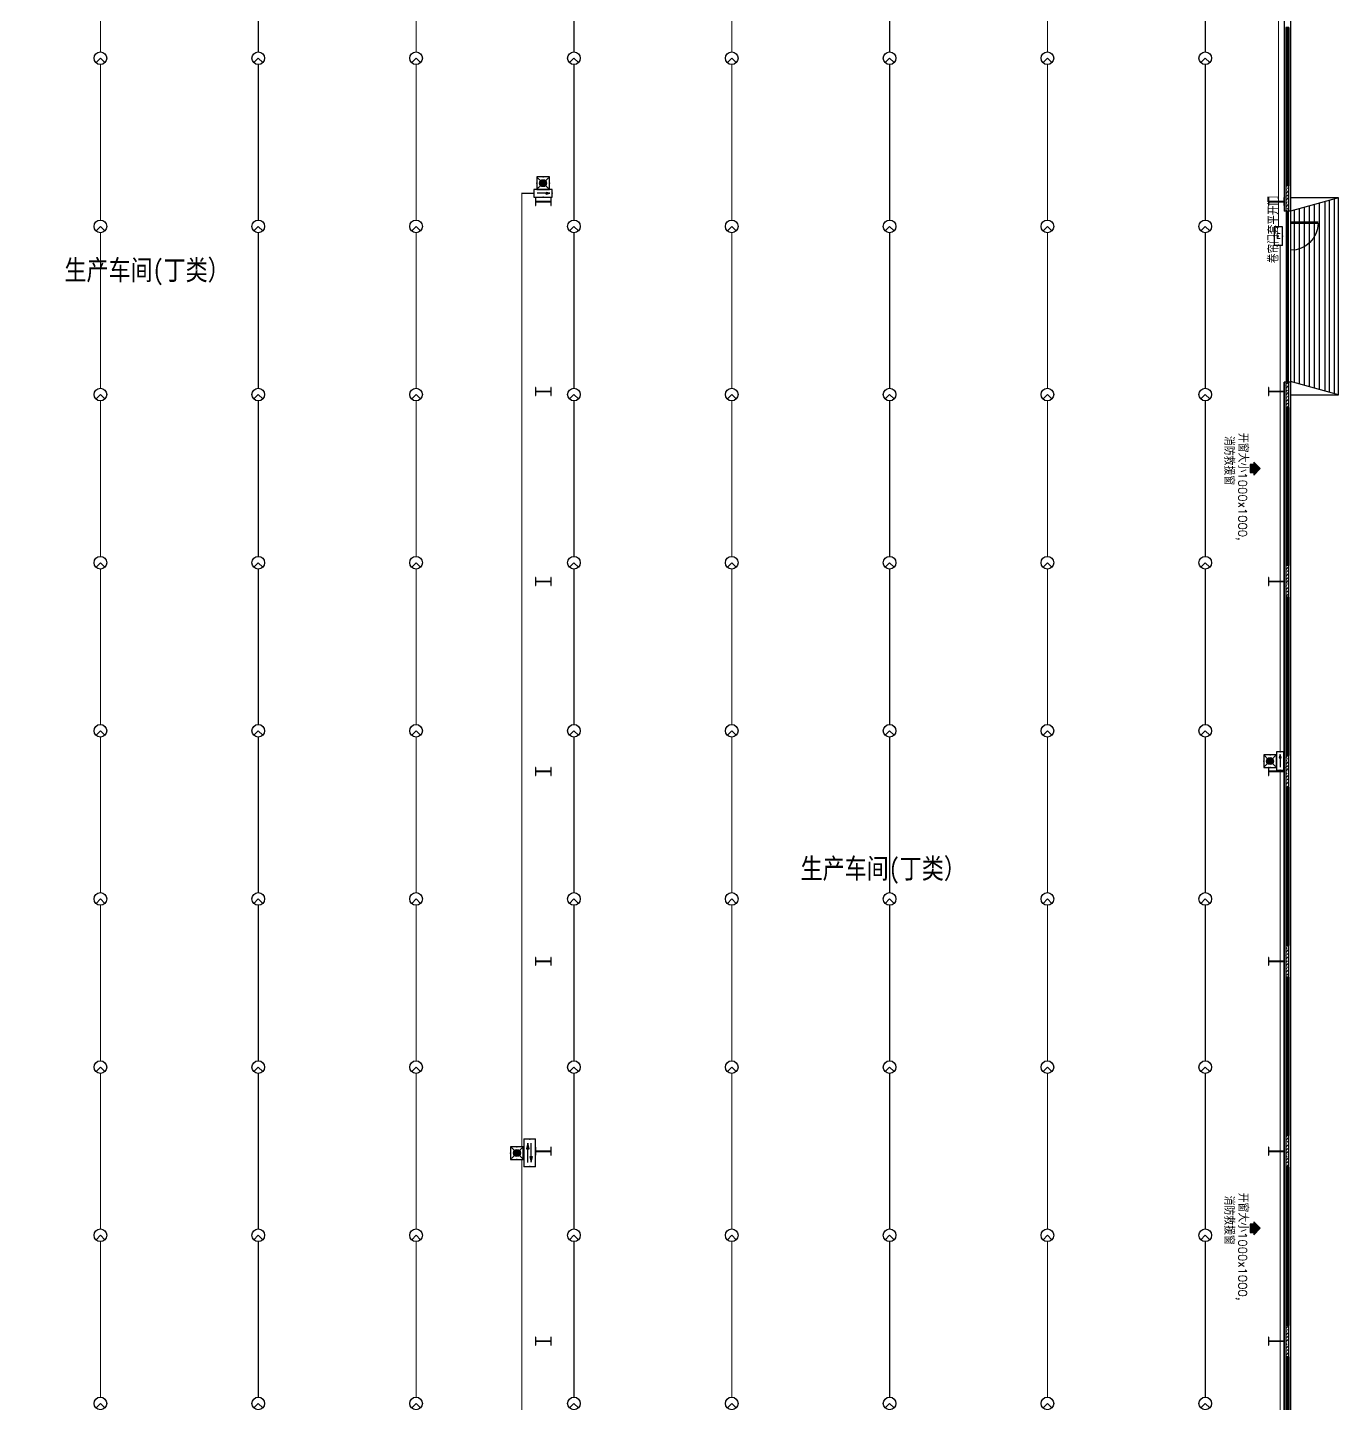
# Model space of a CAD drawing. Extents: x 7651907 to 8255021, y -2490714 to -1144618.
# Drawn here: x 7886194 to 7927597, y -1507140 to -1463671 of the extents above; entities that cross this region are included whole.
import ezdxf
from ezdxf.enums import TextEntityAlignment as Align

# ---------------------------------------------------------------- set-up
doc = ezdxf.new("R2010")
doc.units = 0
doc.header["$LTSCALE"] = 1000
doc.linetypes.add('DASH', pattern=[0.35, 0.25, -0.1])
doc.layers.get('0').update_dxf_attribs({"linetype": 'CONTINUOUS'})
for name, color, linetype in [('001-墙体', 30, 'CONTINUOUS'), ('001-文字', 11, 'CONTINUOUS'), ('EQUIP-照明', 3, 'CONTINUOUS'), ('M_Prof', 2, 'CONTINUOUS'), ('PUB_HATCH', 8, 'CONTINUOUS'), ('PUB_TEXT', 7, 'CONTINUOUS'), ('STAIR', 2, 'CONTINUOUS'), ('WINDOW', 4, 'CONTINUOUS'), ('WINDOW_TEXT', 7, 'CONTINUOUS'), ('WIRE-应急', 5, 'DASH'), ('WIRE-照明', 1, 'CONTINUOUS'), ('墙线', 2, 'CONTINUOUS')]:
    doc.layers.add(name, color=color, linetype=linetype)
doc.styles.add('_TCH_LABEL', font='COMPLEX', dxfattribs={"bigfont": 'GBCBIG'})
doc.styles.add('_TCH_WINDOW', font='SIMPLEX', dxfattribs={"height": 3.5, "bigfont": 'GBCBIG'})
doc.styles.add('_TEL_DIM', font='SIMPLEX', dxfattribs={"width": 0.8, "height": 3.5, "bigfont": 'HZTXT'})
doc.styles.get("Standard").update_dxf_attribs({"font": 'txt.shx', "width": 0.7, "bigfont": 'TSSDCHN.shx'})
doc.styles.add('宋体', font='', dxfattribs={"width": 0.8})
doc.styles.get('宋体').set_extended_font_data('SimSun')
pattern_1 = [(45, (0, 53.85), (-106.06606, 106.06606), []), (45, (52.16, 0), (-106.06606, 106.06606), [59.21055, -33.8346])]

# ---------------------------------------------------------------- blocks, each defined once
blk = doc.blocks.new('sgdgsgsg')
at = {"layer": 'M_Prof'}
for points in [[(8034296, -909026), (8034296, -909276), (8034308, -909276), (8034308, -909154), (8034784, -909154), (8034784, -909276), (8034796, -909276), (8034796, -909026), (8034784, -909026), (8034784, -909148), (8034308, -909148), (8034308, -909026)], [(8057446, -909026), (8057446, -909276), (8057458, -909276), (8057458, -909154), (8057934, -909154), (8057934, -909276), (8057946, -909276), (8057946, -909026), (8057934, -909026), (8057934, -909148), (8057458, -909148), (8057458, -909026)], [(8034296, -915026), (8034296, -915276), (8034308, -915276), (8034308, -915154), (8034784, -915154), (8034784, -915276), (8034796, -915276), (8034796, -915026), (8034784, -915026), (8034784, -915148), (8034308, -915148), (8034308, -915026)], [(8057446, -915026), (8057446, -915276), (8057458, -915276), (8057458, -915154), (8057934, -915154), (8057934, -915276), (8057946, -915276), (8057946, -915026), (8057934, -915026), (8057934, -915148), (8057458, -915148), (8057458, -915026)], [(8034296, -921026), (8034296, -921276), (8034308, -921276), (8034308, -921154), (8034784, -921154), (8034784, -921276), (8034796, -921276), (8034796, -921026), (8034784, -921026), (8034784, -921148), (8034308, -921148), (8034308, -921026)], [(8057446, -921026), (8057446, -921276), (8057458, -921276), (8057458, -921154), (8057934, -921154), (8057934, -921276), (8057946, -921276), (8057946, -921026), (8057934, -921026), (8057934, -921148), (8057458, -921148), (8057458, -921026)], [(8034296, -927026), (8034296, -927276), (8034308, -927276), (8034308, -927154), (8034784, -927154), (8034784, -927276), (8034796, -927276), (8034796, -927026), (8034784, -927026), (8034784, -927148), (8034308, -927148), (8034308, -927026)], [(8057446, -927026), (8057446, -927276), (8057458, -927276), (8057458, -927154), (8057934, -927154), (8057934, -927276), (8057946, -927276), (8057946, -927026), (8057934, -927026), (8057934, -927148), (8057458, -927148), (8057458, -927026)], [(8034296, -933026), (8034296, -933276), (8034308, -933276), (8034308, -933154), (8034784, -933154), (8034784, -933276), (8034796, -933276), (8034796, -933026), (8034784, -933026), (8034784, -933148), (8034308, -933148), (8034308, -933026)], [(8057446, -933026), (8057446, -933276), (8057458, -933276), (8057458, -933154), (8057934, -933154), (8057934, -933276), (8057946, -933276), (8057946, -933026), (8057934, -933026), (8057934, -933148), (8057458, -933148), (8057458, -933026)], [(8034296, -939026), (8034296, -939276), (8034308, -939276), (8034308, -939154), (8034784, -939154), (8034784, -939276), (8034796, -939276), (8034796, -939026), (8034784, -939026), (8034784, -939148), (8034308, -939148), (8034308, -939026)], [(8057446, -939026), (8057446, -939276), (8057458, -939276), (8057458, -939154), (8057934, -939154), (8057934, -939276), (8057946, -939276), (8057946, -939026), (8057934, -939026), (8057934, -939148), (8057458, -939148), (8057458, -939026)], [(8034296, -945026), (8034296, -945276), (8034308, -945276), (8034308, -945154), (8034784, -945154), (8034784, -945276), (8034796, -945276), (8034796, -945026), (8034784, -945026), (8034784, -945148), (8034308, -945148), (8034308, -945026)], [(8057446, -945026), (8057446, -945276), (8057458, -945276), (8057458, -945154), (8057934, -945154), (8057934, -945276), (8057946, -945276), (8057946, -945026), (8057934, -945026), (8057934, -945148), (8057458, -945148), (8057458, -945026)]]:
    blk.add_lwpolyline(points, close=True, dxfattribs=at)
blk = doc.blocks.new('5181895')
h = blk.add_hatch(color=13)
h.dxf.hatch_style = 1
h.paths.add_polyline_path([(-1101987, -147875), (-1102144, -148033), (-1102087, -148033), (-1102087, -148123), (-1101887, -148123), (-1101887, -148033), (-1101829, -148033)])
at = {"color": 13}
blk.add_lwpolyline([(-1101987, -147875), (-1102144, -148033), (-1102087, -148033), (-1102087, -148123), (-1101887, -148123), (-1101887, -148033), (-1101829, -148033), (-1101987, -147875)], close=True, dxfattribs=at)
blk = doc.blocks.new('$DorLib2D$00000213')
at = {"color": 0, "linetype": 'DASH', "const_width": 0.02}
blk.add_lwpolyline([(0.5, 0), (-0.5, 0)], dxfattribs=at)
blk = doc.blocks.new('$TCHSYS$WIN2D')
for p, q in [((-0.5, 0.5), (0.5, 0.5)), ((-0.5, 0.5), (-0.5, -0.5)), ((0.5, 0.5), (0.5, -0.5)), ((0.5, 0.1667), (-0.5, 0.1667)), ((0.5, -0.1667), (-0.5, -0.1667)), ((-0.5, -0.5), (0.5, -0.5))]:
    blk.add_line(p, q)
blk = doc.blocks.new('A$C0DF00DDE')
at = {"layer": 'PUB_HATCH'}
h = blk.add_hatch(dxfattribs=at)
h.set_pattern_fill('天然石材', color=256, scale=30, style=0)
h.set_pattern_definition(pattern_1)
h.paths.add_polyline_path([(77950, 81100), (77950, 80299.9), (78050, 80299.9), (78050, 81100)])
h = blk.add_hatch(dxfattribs=at)
h.set_pattern_fill('天然石材', color=256, scale=30, style=0)
h.set_pattern_definition(pattern_1)
h.paths.add_polyline_path([(77950, 74900), (77950, 74100), (78050, 74100), (78050, 74900)])
h = blk.add_hatch(dxfattribs=at)
h.set_pattern_fill('天然石材', color=256, scale=30, style=0)
h.set_pattern_definition(pattern_1)
h.paths.add_polyline_path([(77950, 69100), (77950, 68100), (78050, 68100), (78050, 69100)])
h = blk.add_hatch(dxfattribs=at)
h.set_pattern_fill('天然石材', color=256, scale=30, style=0)
h.set_pattern_definition(pattern_1)
h.paths.add_polyline_path([(77950, 63100), (77950, 62100), (78050, 62100), (78050, 63100)])
h = blk.add_hatch(dxfattribs=at)
h.set_pattern_fill('天然石材', color=256, scale=30, style=0)
h.set_pattern_definition(pattern_1)
h.paths.add_polyline_path([(77950, 57100), (77950, 56100), (78050, 56100), (78050, 57100)])
h = blk.add_hatch(dxfattribs=at)
h.set_pattern_fill('天然石材', color=256, scale=30, style=0)
h.set_pattern_definition(pattern_1)
h.paths.add_polyline_path([(77950, 51100), (77950, 50100), (78050, 50100), (78050, 51100)])
h = blk.add_hatch(dxfattribs=at)
h.set_pattern_fill('天然石材', color=256, scale=30, style=0)
h.set_pattern_definition(pattern_1)
h.paths.add_polyline_path([(77950, 45100), (77950, 44100), (78050, 44100), (78050, 45100)])
at = {"layer": '001-墙体', "color": 54}
for p, q in [((77950, 81100), (77950, 80299.9)), ((78050, 81100), (77950, 81100)), ((78050, 80299.9), (78050, 81100)), ((77950, 80299.9), (78050, 80299.9)), ((77950, 74900), (77950, 74100)), ((78050, 74900), (77950, 74900)), ((78050, 74100), (78050, 74900)), ((77950, 74100), (78050, 74100)), ((77950, 69100), (77950, 68100)), ((78050, 69100), (77950, 69100)), ((78050, 68100), (78050, 69100)), ((77950, 68100), (78050, 68100)), ((77950, 63100), (77950, 62100)), ((78050, 63100), (77950, 63100)), ((78050, 62100), (78050, 63100)), ((77950, 62100), (78050, 62100)), ((77950, 57100), (77950, 56100)), ((78050, 57100), (77950, 57100)), ((78050, 56100), (78050, 57100)), ((77950, 56100), (78050, 56100)), ((77950, 51100), (77950, 50100)), ((78050, 51100), (77950, 51100)), ((78050, 50100), (78050, 51100)), ((77950, 50100), (78050, 50100)), ((77950, 45100), (77950, 44100)), ((78050, 45100), (77950, 45100)), ((78050, 44100), (78050, 45100)), ((77950, 44100), (78050, 44100))]:
    blk.add_line(p, q, dxfattribs=at)
at = {"layer": '001-墙体'}
blk.add_line((78100, 80299.9), (77900, 80299.9), dxfattribs=at)
blk.add_lwpolyline([(7900, 93300), (78100, 93300), (78100, 7900), (7900, 7900)], close=True, dxfattribs=at)
for points in [[(8100, 80299.9), (8100, 93100), (77900, 93100), (77900, 80299.9)], [(78100, 80299.9), (77900, 80299.9)], [(77900, 74900), (77900, 26299.9)], [(77900, 26299.9), (77900, 74900)], [(77900, 26299.9), (77900, 74900)], [(78100, 74900), (77900, 74900)]]:
    blk.add_lwpolyline(points, dxfattribs=at)
at = {"layer": 'STAIR', "color": 252}
for p, q in [((78541.2, 74797.6), (78541.2, 80433.4)), ((78700, 74753.6), (78700, 80476.3)), ((78858.7, 74709.5), (78858.7, 80519.2)), ((79017.5, 74665.5), (79017.5, 80562.1)), ((79190.2, 74617.6), (79190.2, 80605.1)), ((79334.7, 74577.5), (79334.7, 80644.1)), ((79493.4, 74533.4), (79493.4, 80687.1)), ((78223.7, 74885.7), (78223.7, 80347.5)), ((78382.5, 74841.6), (78382.5, 80390.4))]:
    blk.add_line(p, q, dxfattribs=at)
at = {"layer": 'WINDOW', "extrusion": (0, 0, -1)}
for p, q in [((78100, 79961.2), (78977.5, 79961.2)), ((78100, 79916.2), (78977.5, 79916.2))]:
    blk.add_line(p, q, dxfattribs=at)
blk.add_arc((-78100, 79938.7), 877.5, 181.46928, 270, dxfattribs=at)
at = {"layer": '墙线', "ltscale": 100}
for p, q in [((78100, 80719.7), (78100, 74300)), ((79614, 80719.7), (78100, 80299.7)), ((79614, 74500), (78100, 74920))]:
    blk.add_line(p, q, dxfattribs=at)
blk.add_lwpolyline([(78100, 74500), (79614, 74500), (79614, 80719.7), (78100, 80719.7)], dxfattribs=at)
blk.add_blockref('sgdgsgsg', (-7980045.8, 989751))
at = {"xscale": 1.279999999998836, "yscale": 1.279999999998836, "zscale": 1.279999999998836, "rotation": 270}
for p in [(266418.8, -1338378.2), (266418.8, -1362378.6)]:
    blk.add_blockref('5181895', p, dxfattribs=at)
at = {"layer": 'WINDOW', "rotation": 270}
for name, p, xscale, yscale, zscale in [('$TCHSYS$WIN2D', (78000, 83600), 5000, 100, 5000), ('$DorLib2D$00000213', (78000, 77600), -5399.915099699516, 5399.915099699516, -5399.915099699516), ('$TCHSYS$WIN2D', (78000, 71600), 5000, 100, 5000), ('$TCHSYS$WIN2D', (78000, 65600), 5000, 100, 5000), ('$TCHSYS$WIN2D', (78000, 59600), 5000, 100, 5000), ('$TCHSYS$WIN2D', (78000, 53600), 5000, 100, 5000), ('$TCHSYS$WIN2D', (78000, 47600), 5000, 100, 5000), ('$TCHSYS$WIN2D', (78000, 41600), 5000, 100, 5000)]:
    blk.add_blockref(name, p, dxfattribs=dict(at, xscale=xscale, yscale=yscale, zscale=zscale))
at = {"layer": '001-文字', "style": '宋体', "width": 0.8}
for p in [(39376.6, 78121.8), (62626.6, 59213.7)]:
    blk.add_text('生产车间(丁类）', height=637.97, dxfattribs=at).set_placement(p)
at = {"layer": 'PUB_TEXT', "color": 1}
for s, height, p in [('消防救援窗', 270.07, (76012.1, 73196.2)), ('开窗大小1000x1000,', 270.071, (76452.2, 73291.7)), ('消防救援窗', 270.07, (76012.1, 49195.8)), ('开窗大小1000x1000,', 270.071, (76452.2, 49291.3))]:
    blk.add_text(s, height=height, rotation=270, dxfattribs=at).set_placement(p)
at = {"layer": 'WINDOW_TEXT', "style": '_TCH_WINDOW'}
blk.add_text('卷帘门套平开门', height=337.59, rotation=90, dxfattribs=at).set_placement((77724, 78657.5))
blk = doc.blocks.new('$equip$00001176')
for q in [(-0.35, -0.35), (0.35, -0.35)]:
    blk.add_line((0, 0), q)
blk.add_circle((0, 0), 0.5)
at = {"style": '_TCH_LABEL', "flags": 9}
blk.add_attdef('A', (0, 0), '', height=0.00002, dxfattribs=at)
blk = doc.blocks.new('$equip$00002534')
for p, q in [((-0.72, 0.66), (-0.72, 0)), ((0.72, 0.66), (-0.72, 0.66)), ((-0.72, 0), (0.72, 0)), ((0.72, 0), (0.72, 0.66))]:
    blk.add_line(p, q)
at = {"const_width": 0.05}
blk.add_lwpolyline([(-0.72, 0.66), (-0.72, 0), (0.72, 0), (0.72, 0.66), (-0.72, 0.66), (-0.72, 0)], dxfattribs=at)
for p in [(-0.72, 0.33), (0, 0.66), (0, 0), (0.72, 0.33)]:
    blk.add_point(p)
at = {"color": 7, "style": '_TEL_DIM'}
blk.add_attdef('$TEXT$', text='', height=0.4, dxfattribs=at).set_placement((0, 0.33), align=Align.MIDDLE_CENTER)
at = {"color": 7, "style": '_TEL_DIM', "flags": 1}
blk.add_attdef('A', text='', height=0.00002, dxfattribs=at).set_placement((0, 0), align=Align.MIDDLE_CENTER)
blk = doc.blocks.new('$equip$00002541')
blk.add_hatch(color=256).paths.add_polyline_path([(-0.24, 0.37), (-0.53, 0.3), (-0.24, 0.23)])
for p, q in [((-0.72, 0.6), (-0.72, 0)), ((0.72, 0.6), (-0.72, 0.6)), ((-0.72, 0), (0.72, 0)), ((-0.24, 0.37), (-0.53, 0.3)), ((-0.53, 0.3), (-0.24, 0.23)), ((-0.24, 0.37), (-0.24, 0.23)), ((0.72, 0), (0.72, 0.6))]:
    blk.add_line(p, q)
at = {"color": 7}
blk.add_line((-0.48, 0.3), (0.48, 0.3), dxfattribs=at)
at = {"const_width": 0.0375}
blk.add_lwpolyline([(-0.72, 0.6), (-0.72, 0), (0.72, 0), (0.72, 0.6), (-0.72, 0.6), (-0.72, 0)], dxfattribs=at)
for p in [(-0.72, 0.3), (0, 0.6), (0, 0), (0.72, 0.3)]:
    blk.add_point(p)
at = {"color": 7, "style": '_TEL_DIM', "flags": 1}
blk.add_attdef('A', text='', height=0.00002, dxfattribs=at).set_placement((0, 0), align=Align.MIDDLE_CENTER)
blk = doc.blocks.new('$equip$00002604')
blk.add_hatch(color=256).paths.add_polyline_path([(0.27, 0.5, 1), (-0.27, 0.5, 1)])
for p, q in [((-0.43, 0.93), (-0.19, 0.69)), ((-0.43, 0.07), (-0.19, 0.31)), ((0.19, 0.69), (0.43, 0.93)), ((0.19, 0.31), (0.43, 0.07))]:
    blk.add_line(p, q)
at = {"const_width": 0.03}
blk.add_lwpolyline([(-0.5, 1), (-0.5, 0), (0.5, 0), (0.5, 1), (-0.5, 1), (-0.5, 0)], dxfattribs=at)
blk.add_lwpolyline([(-0.5, 1), (-0.5, 0), (0.5, 0), (0.5, 1)], close=True)
blk.add_circle((0, 0.5), 0.275)
for p in [(-0.5, 0.5), (0, 1), (0, 0), (0.5, 0.5)]:
    blk.add_point(p)
at = {"color": 7, "style": '_TEL_DIM', "flags": 1}
blk.add_attdef('A', text='', height=0.000025, dxfattribs=at).set_placement((0, 0), align=Align.MIDDLE_CENTER)
blk = doc.blocks.new('$equip$00002542')
h = blk.add_hatch(color=256)
h.paths.add_polyline_path([(-0.215, 0.29), (-0.503, 0.218), (-0.215, 0.218)])
h.paths.add_polyline_path([(-0.215, 0.218), (-0.503, 0.218), (-0.215, 0.146)])
h.paths.add_polyline_path([(0.215, 0.472), (0.215, 0.328), (0.503, 0.4)])
for p, q in [((-0.72, 0.6), (-0.72, 0)), ((0.72, 0.6), (-0.72, 0.6)), ((-0.72, 0), (0.72, 0)), ((-0.215, 0.29), (-0.503, 0.218)), ((-0.503, 0.218), (-0.215, 0.146)), ((-0.215, 0.146), (-0.215, 0.29)), ((0.215, 0.472), (0.215, 0.328)), ((0.503, 0.4), (0.215, 0.472)), ((0.215, 0.328), (0.503, 0.4)), ((0.72, 0), (0.72, 0.6))]:
    blk.add_line(p, q)
at = {"color": 7}
for p, q in [((-0.505, 0.4), (0.455, 0.4)), ((-0.503, 0.218), (0.505, 0.218))]:
    blk.add_line(p, q, dxfattribs=at)
at = {"const_width": 0.06}
blk.add_lwpolyline([(-0.72, 0.6), (-0.72, 0), (0.72, 0), (0.72, 0.6), (-0.72, 0.6), (-0.72, 0)], dxfattribs=at)
for p in [(-0.72, 0.3), (0, 0.6), (0, 0), (0.72, 0.3)]:
    blk.add_point(p)
at = {"color": 7, "style": '_TEL_DIM', "flags": 1}
blk.add_attdef('A', text='', height=0.00002, dxfattribs=at).set_placement((0, 0), align=Align.MIDDLE_CENTER)

msp = doc.modelspace()

# ---------------------------------------------------------------- linework, layer by layer
at = {"layer": 'WIRE-应急', "color": 4, "linetype": 'DASH', "const_width": 35}
for points in [[(7925700.7, -1469972.3), (7925700.7, -1462207.7)], [(7902189.2, -1468908.2), (7901804.4, -1468908.2), (7901804.4, -1499026.8)], [(7925755.3, -1486557.5), (7925755.3, -1470548.3)], [(7925755.3, -1511253.5), (7925755.3, -1487139.3)], [(7901804.4, -1522604.2), (7901804.4, -1499426.8)]]:
    msp.add_lwpolyline(points, dxfattribs=at)
at = {"layer": 'WIRE-照明', "color": 4, "linetype": 'Continuous', "const_width": 35}
for points in [[(7888496.8, -1464439.7), (7888496.8, -1459527.2)], [(7893481.6, -1464439.7), (7893481.6, -1459527.2)], [(7898466.5, -1464439.7), (7898466.5, -1459527.2)], [(7903451.3, -1464439.7), (7903451.3, -1459527.2)], [(7908436.2, -1464439.7), (7908436.2, -1459527.2)], [(7913421.1, -1464439.7), (7913421.1, -1459527.2)], [(7918405.9, -1464439.7), (7918405.9, -1459527.2)], [(7923390.8, -1464439.7), (7923390.8, -1459527.2)], [(7888496.8, -1469752.2), (7888496.8, -1464839.7)], [(7893481.6, -1469752.2), (7893481.6, -1464839.7)], [(7898466.5, -1469752.2), (7898466.5, -1464839.7)], [(7903451.3, -1469752.2), (7903451.3, -1464839.7)], [(7908436.2, -1469752.2), (7908436.2, -1464839.7)], [(7913421.1, -1469752.2), (7913421.1, -1464839.7)], [(7918405.9, -1469752.2), (7918405.9, -1464839.7)], [(7923390.8, -1469752.2), (7923390.8, -1464839.7)], [(7888496.8, -1475064.7), (7888496.8, -1470152.2)], [(7893481.6, -1475064.7), (7893481.6, -1470152.2)], [(7898466.5, -1475064.7), (7898466.5, -1470152.2)], [(7903451.3, -1475064.7), (7903451.3, -1470152.2)], [(7908436.2, -1475064.7), (7908436.2, -1470152.2)], [(7913421.1, -1475064.7), (7913421.1, -1470152.2)], [(7918405.9, -1475064.7), (7918405.9, -1470152.2)], [(7923390.8, -1475064.7), (7923390.8, -1470152.2)], [(7888496.8, -1480377.2), (7888496.8, -1475464.7)], [(7893481.6, -1480377.2), (7893481.6, -1475464.7)], [(7898466.5, -1480377.2), (7898466.5, -1475464.7)], [(7903451.3, -1480377.2), (7903451.3, -1475464.7)], [(7908436.2, -1480377.2), (7908436.2, -1475464.7)], [(7913421.1, -1480377.2), (7913421.1, -1475464.7)], [(7918405.9, -1480377.2), (7918405.9, -1475464.7)], [(7923390.8, -1480377.2), (7923390.8, -1475464.7)], [(7888496.8, -1485689.7), (7888496.8, -1480777.2)], [(7893481.6, -1485689.7), (7893481.6, -1480777.2)], [(7898466.5, -1485689.7), (7898466.5, -1480777.2)], [(7903451.3, -1485689.7), (7903451.3, -1480777.2)], [(7908436.2, -1485689.7), (7908436.2, -1480777.2)], [(7913421.1, -1485689.7), (7913421.1, -1480777.2)], [(7918405.9, -1485689.7), (7918405.9, -1480777.2)], [(7923390.8, -1485689.7), (7923390.8, -1480777.2)], [(7888496.8, -1491002.2), (7888496.8, -1486089.7)], [(7893481.6, -1491002.2), (7893481.6, -1486089.7)], [(7898466.5, -1491002.2), (7898466.5, -1486089.7)], [(7903451.3, -1491002.2), (7903451.3, -1486089.7)], [(7908436.2, -1491002.2), (7908436.2, -1486089.7)], [(7913421.1, -1491002.2), (7913421.1, -1486089.7)], [(7918405.9, -1491002.2), (7918405.9, -1486089.7)], [(7923390.8, -1491002.2), (7923390.8, -1486089.7)], [(7888496.8, -1496314.7), (7888496.8, -1491402.2)], [(7893481.6, -1496314.7), (7893481.6, -1491402.2)], [(7898466.5, -1496314.7), (7898466.5, -1491402.2)], [(7903451.3, -1496314.7), (7903451.3, -1491402.2)], [(7908436.2, -1496314.7), (7908436.2, -1491402.2)], [(7913421.1, -1496314.7), (7913421.1, -1491402.2)], [(7918405.9, -1496314.7), (7918405.9, -1491402.2)], [(7923390.8, -1496314.7), (7923390.8, -1491402.2)], [(7888496.8, -1501627.2), (7888496.8, -1496714.7)], [(7893481.6, -1501627.2), (7893481.6, -1496714.7)], [(7898466.5, -1501627.2), (7898466.5, -1496714.7)], [(7903451.3, -1501627.2), (7903451.3, -1496714.7)], [(7908436.2, -1501627.2), (7908436.2, -1496714.7)], [(7913421.1, -1501627.2), (7913421.1, -1496714.7)], [(7918405.9, -1501627.2), (7918405.9, -1496714.7)], [(7923390.8, -1501627.2), (7923390.8, -1496714.7)], [(7888496.8, -1506939.7), (7888496.8, -1502027.2)], [(7893481.6, -1506939.7), (7893481.6, -1502027.2)], [(7898466.5, -1506939.7), (7898466.5, -1502027.2)], [(7903451.3, -1506939.7), (7903451.3, -1502027.2)], [(7908436.2, -1506939.7), (7908436.2, -1502027.2)], [(7913421.1, -1506939.7), (7913421.1, -1502027.2)], [(7918405.9, -1506939.7), (7918405.9, -1502027.2)], [(7923390.8, -1506939.7), (7923390.8, -1502027.2)]]:
    msp.add_lwpolyline(points, dxfattribs=at)

# ---------------------------------------------------------------- block references
at = {"ltscale": 100}
msp.add_blockref('A$C0DF00DDE', (7847983.2, -1549771), dxfattribs=at)
at = {"layer": 'EQUIP-照明', "color": 4, "ltscale": 100, "xscale": 400, "yscale": 400, "zscale": 400}
for name, p in [('$equip$00001176', (7888496.8, -1464639.7)), ('$equip$00001176', (7893481.6, -1464639.7)), ('$equip$00001176', (7898466.5, -1464639.7)), ('$equip$00001176', (7903451.3, -1464639.7)), ('$equip$00001176', (7908436.2, -1464639.7)), ('$equip$00001176', (7913421.1, -1464639.7)), ('$equip$00001176', (7918405.9, -1464639.7)), ('$equip$00001176', (7923390.8, -1464639.7)), ('$equip$00001176', (7888496.8, -1469952.2)), ('$equip$00001176', (7893481.6, -1469952.2)), ('$equip$00001176', (7898466.5, -1469952.2)), ('$equip$00001176', (7903451.3, -1469952.2)), ('$equip$00001176', (7908436.2, -1469952.2)), ('$equip$00001176', (7913421.1, -1469952.2)), ('$equip$00001176', (7918405.9, -1469952.2)), ('$equip$00001176', (7923390.8, -1469952.2)), ('$equip$00001176', (7888496.8, -1475264.7)), ('$equip$00001176', (7893481.6, -1475264.7)), ('$equip$00001176', (7898466.5, -1475264.7)), ('$equip$00001176', (7903451.3, -1475264.7)), ('$equip$00001176', (7908436.2, -1475264.7)), ('$equip$00001176', (7913421.1, -1475264.7)), ('$equip$00001176', (7918405.9, -1475264.7)), ('$equip$00001176', (7923390.8, -1475264.7)), ('$equip$00001176', (7888496.8, -1480577.2)), ('$equip$00001176', (7893481.6, -1480577.2)), ('$equip$00001176', (7898466.5, -1480577.2)), ('$equip$00001176', (7903451.3, -1480577.2)), ('$equip$00001176', (7908436.2, -1480577.2)), ('$equip$00001176', (7913421.1, -1480577.2)), ('$equip$00001176', (7918405.9, -1480577.2)), ('$equip$00001176', (7923390.8, -1480577.2)), ('$equip$00001176', (7888496.8, -1485889.7)), ('$equip$00001176', (7893481.6, -1485889.7)), ('$equip$00001176', (7898466.5, -1485889.7)), ('$equip$00001176', (7903451.3, -1485889.7)), ('$equip$00001176', (7908436.2, -1485889.7)), ('$equip$00001176', (7913421.1, -1485889.7)), ('$equip$00001176', (7918405.9, -1485889.7)), ('$equip$00001176', (7923390.8, -1485889.7)), ('$equip$00002604', (7925435.3, -1487045.5)), ('$equip$00001176', (7888496.8, -1491202.2)), ('$equip$00001176', (7893481.6, -1491202.2)), ('$equip$00001176', (7898466.5, -1491202.2)), ('$equip$00001176', (7903451.3, -1491202.2)), ('$equip$00001176', (7908436.2, -1491202.2)), ('$equip$00001176', (7913421.1, -1491202.2)), ('$equip$00001176', (7918405.9, -1491202.2)), ('$equip$00001176', (7923390.8, -1491202.2)), ('$equip$00001176', (7888496.8, -1496514.7)), ('$equip$00001176', (7893481.6, -1496514.7)), ('$equip$00001176', (7898466.5, -1496514.7)), ('$equip$00001176', (7903451.3, -1496514.7)), ('$equip$00001176', (7908436.2, -1496514.7)), ('$equip$00001176', (7913421.1, -1496514.7)), ('$equip$00001176', (7918405.9, -1496514.7)), ('$equip$00001176', (7923390.8, -1496514.7)), ('$equip$00001176', (7888496.8, -1501827.2)), ('$equip$00001176', (7893481.6, -1501827.2)), ('$equip$00001176', (7898466.5, -1501827.2)), ('$equip$00001176', (7903451.3, -1501827.2)), ('$equip$00001176', (7908436.2, -1501827.2)), ('$equip$00001176', (7913421.1, -1501827.2)), ('$equip$00001176', (7918405.9, -1501827.2)), ('$equip$00001176', (7923390.8, -1501827.2)), ('$equip$00001176', (7888496.8, -1507139.7)), ('$equip$00001176', (7893481.6, -1507139.7)), ('$equip$00001176', (7898466.5, -1507139.7)), ('$equip$00001176', (7903451.3, -1507139.7)), ('$equip$00001176', (7908436.2, -1507139.7)), ('$equip$00001176', (7913421.1, -1507139.7)), ('$equip$00001176', (7918405.9, -1507139.7)), ('$equip$00001176', (7923390.8, -1507139.7))]:
    msp.add_blockref(name, p, dxfattribs=at)
for name, p, rotation in [('$equip$00002541', (7902477.2, -1468788.2), 180), ('$equip$00002604', (7902477.2, -1468388.2), 180), ('$equip$00002541', (7925635.3, -1486845.5), 270), ('$equip$00002604', (7901652.5, -1499026.8), 180)]:
    msp.add_blockref(name, p, dxfattribs=dict(at, rotation=rotation))
at = {"layer": 'EQUIP-照明', "color": 4, "ltscale": 100}
ref = msp.add_blockref('$equip$00002534', (7925832.7, -1470260.3), dxfattribs=dict(at, xscale=400, yscale=400, zscale=400, rotation=90))
ref.add_attrib('$TEXT$', 'E', dxfattribs={"layer": '0', "color": 7, "height": 160, "style": '_TEL_DIM'}).set_placement((7925700.7, -1470260.3), align=Align.MIDDLE_CENTER)
at = {"layer": 'EQUIP-照明', "xscale": 600, "yscale": 600, "zscale": 600, "rotation": 90}
msp.add_blockref('$equip$00002542', (7902232.9, -1499219.5), dxfattribs=at)

doc.saveas('drawing.dxf')
